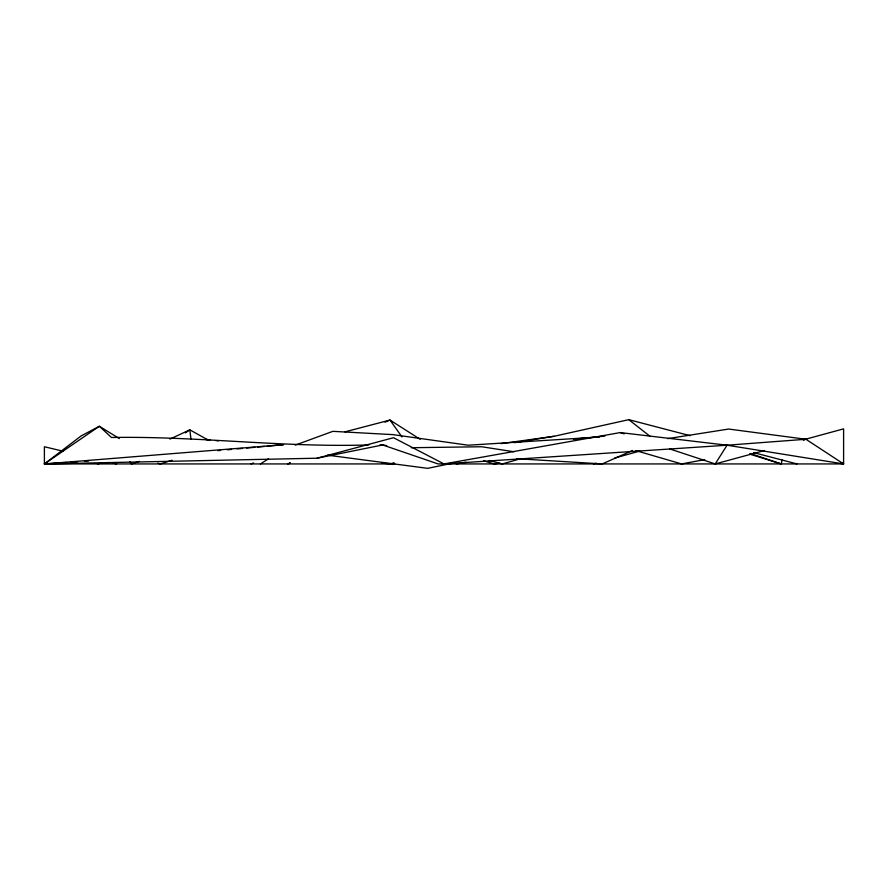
<?xml version="1.0" encoding="UTF-8"?>
<svg xmlns="http://www.w3.org/2000/svg" width="888" height="888" viewBox="0 0 888 888"><rect width="100%" height="100%" fill="white"/><g stroke="black" fill="none" stroke-linecap="round" stroke-linejoin="round"><path stroke-width="1.33" d="M749.55 454.079L781.24 463.936L782.117 459.94M669.663 448.906L715.206 463.936L727.061 445.21L805.927 439.26L843.6 463.936L843.6 428.86L803.673 439.749M63.104 451.204L44.4 446.753L44.4 463.936L81.074 435.964L99.356 426.262L119.303 438.583M185.426 432.878L189.821 429.836L207.848 439.871M394.772 463.936L44.4 463.936L99.356 426.262L111.466 437.495C197.48 435.975 282.939 447.674 368.931 444.932M260.395 463.936L268.509 458.852M169.952 439.083L189.821 429.836L191.009 439.394M632.489 450.471L602.219 463.936L516.605 458.685M290.209 462.859L287.69 463.936L290.309 463.136M384.959 422.222L390.01 420.057L420.202 439.349M251.104 463.936L253.624 462.937M295.238 445.121L332.878 431.335L392.94 434.632L468.143 445.21L599.456 437.018M139.361 461.36L131.502 463.936L129.826 461.738M172.072 460.239L160.373 463.936L157.753 463.159M520.856 458.674L502.231 463.936L489.244 460.506M593.439 463.936L596.092 463.203M614.64 458.064L639.793 451.082M715.206 463.936L764.568 450.516M803.252 439.993L805.927 439.26L728.648 429.048L667.654 438.639M267.177 446.176L283.616 444.688L44.4 463.936L317.06 458.208L393.506 437.717L444 463.936L727.061 445.21L843.6 463.936L841.058 462.87M344.977 431.846L390.01 420.057L401.942 436.94M514.452 442.69L554.068 436.286L628.793 419.658L690.109 435.697M97.447 463.936L101.51 463.048M381.773 463.07L390.01 463.936L394.072 463.07M453.257 463.059L427.672 468.342L327.472 455.167M317.06 458.208L382.684 444.966L386.724 445.587M704.728 459.618L681.607 463.936L635.897 450.649M456.321 463.936L465.867 462.171M390.01 463.936L394.017 463.203M727.061 445.21L620.224 432.578L444 463.936L438.084 463.936L382.684 444.966L379.931 444.966M499.6 463.181L494.117 463.936L483.572 460.794M501.054 443.623L554.068 436.286M573.47 439.149L604.939 436.064M217.838 450.66L220.579 450.416M227.428 449.794L231.546 449.417M237.029 448.917L242.502 448.418M246.62 448.052L254.834 447.297M257.576 447.053L264.435 446.431M44.4 463.936L66.5 462.493M70.651 462.226L77.556 461.771M84.46 461.327L88.6 461.061M411.222 447.719L481.662 446.753L513.974 451.77M447.541 463.936L843.6 463.936L841.003 463.014M215.706 440.57L218.415 440.881M112.554 462.981L116.561 463.936M753.457 452.558L797.024 463.936M620.224 432.578L624.131 433.866M750.282 453.491L781.24 463.936M628.793 419.658L649.916 436.219M210.29 439.949L206.227 439.482L210.29 440.004"/></g></svg>
